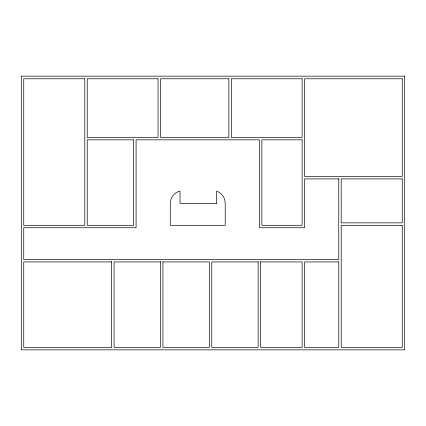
<?xml version="1.0" encoding="UTF-8"?>
<svg xmlns="http://www.w3.org/2000/svg" width="426" height="426" viewBox="0 0 426 426"><rect width="100%" height="100%" fill="white"/><g stroke="black" fill="none" stroke-linecap="round" stroke-linejoin="round"><path stroke-width="0.64" d="M339.192 178.899L304.574 178.899L304.574 227.74L259.397 227.74L259.397 139.829L136.075 139.829L136.075 227.74L23.744 227.74L23.744 259.487L338.766 259.487L338.766 178.899M111.639 261.931L23.744 261.931L23.744 347.403L111.639 347.403L111.639 261.468M160.48 261.931L114.083 261.931L114.083 347.403L160.48 347.403L160.48 261.468M162.924 261.931L209.32 261.931L209.32 347.403L162.924 347.403L162.924 261.468M258.161 261.931L211.765 261.931L211.765 347.403L258.161 347.403L258.161 261.468M260.605 261.931L302.135 261.931L302.135 347.403L260.605 347.403L260.605 261.468M404.7 76.158L21.3 76.158L21.3 349.842L404.7 349.842L404.7 76.158M84.795 78.778L23.744 78.778L23.744 225.301L84.795 225.301L84.795 78.778M158.057 78.778L87.234 78.778L87.234 137.385L158.057 137.385L158.057 78.778M228.874 78.778L160.495 78.778L160.495 137.385L228.874 137.385L228.874 78.778M302.135 78.778L231.313 78.778L231.313 137.385L302.135 137.385L302.135 78.778M402.256 78.778L304.574 78.778L304.574 176.46L402.256 176.46L402.256 78.778M133.636 139.829L87.234 139.829L87.234 225.301L133.636 225.301L133.636 139.829M302.135 139.829L261.841 139.829L261.841 225.301L302.135 225.301L302.135 139.829M402.256 178.899L341.183 178.899L341.205 222.857L402.256 222.857L402.256 178.899M216.664 203.319L180.033 203.319L180.033 191.109A12.514 12.514 0 0 0 170.267 203.319L170.267 225.301L225.21 225.301L225.21 203.319A12.993 12.993 0 0 0 216.664 191.109L216.664 203.319M402.256 225.301L341.205 225.301L341.205 347.403L402.256 347.403L402.256 225.301M338.766 261.931L304.574 261.931L304.574 347.403L338.766 347.403L338.766 261.931"/></g></svg>
